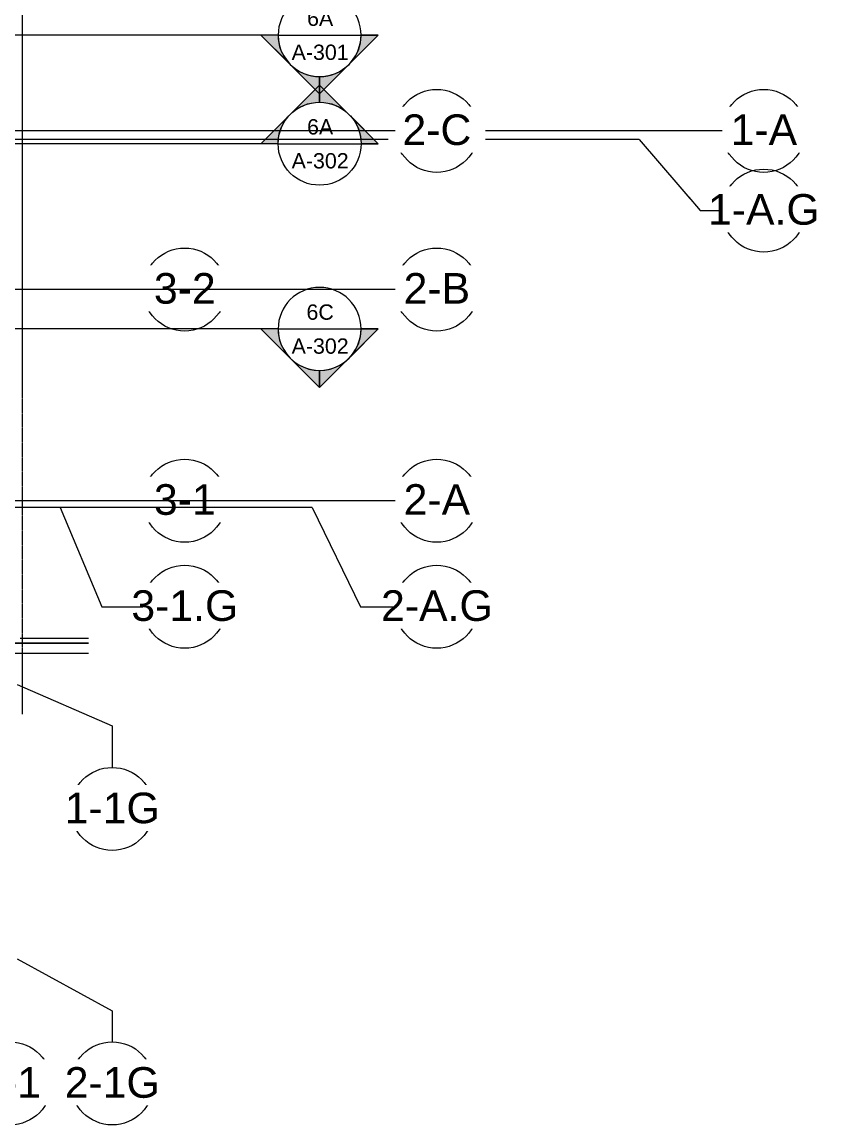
# Model space of a CAD drawing. Header units: inches. Extents: x 25369 to 33161, y -23509 to -20274.
# Drawn here: x 32216 to 33161, y -23509 to -22234 of the extents above; entities that cross this region are included whole.
import ezdxf

# ---------------------------------------------------------------- set-up
doc = ezdxf.new("R2010")
doc.units = ezdxf.units.IN
doc.header["$MEASUREMENT"] = 0
doc.linetypes.add('Grid Line 1_2_', pattern=[0.875, 0.5, -0.125, 0.125, -0.125])
doc.linetypes.add('Hidden', pattern=[0.28125, 0.1875, -0.09375])
for name, color, linetype, lineweight in [('A-PROP-SBCK', 71, 'Hidden', 70), ('C-TOPO', 7, 'Continuous', 13), ('Conc', 7, 'Continuous', 70), ('EOP-PR', 4, 'Continuous', 70), ('G-ANNO-SYMB', 111, 'Continuous', 9), ('S-GRID', 1, 'Continuous', 9), ('S-GRID-IDEN', 1, 'Continuous', 9)]:
    doc.layers.add(name, color=color, linetype=linetype, lineweight=lineweight)
doc.styles.add('Arial', font='arial.ttf', dxfattribs={"height": 35.407186})
doc.styles.add('Arial_1', font='arial.ttf', dxfattribs={"height": 17.703593})

# ---------------------------------------------------------------- blocks, each defined once
blk = doc.blocks.new('Section - Section Head - Filled-1526-Overall Floor Plan')
at = {"layer": 'G-ANNO-SYMB'}
h = blk.add_hatch(color=256, dxfattribs=at)
edge = h.paths.add_edge_path(flags=0)
edge.add_line((-0.4268, 0.1768), (-0.25, 0.3536))
edge.add_line((-0.25, 0.3536), (-0.25, 0.25))
edge.add_arc((-0.25, 0), 0.25, 90, 135)
h = blk.add_hatch(color=256, dxfattribs=at)
edge = h.paths.add_edge_path(flags=0)
edge.add_arc((-0.25, 0), 0.25, 45, 90)
edge.add_line((-0.25, 0.25), (-0.25, 0.3536))
edge.add_line((-0.25, 0.3536), (-0.0732, 0.1768))
h = blk.add_hatch(color=256, dxfattribs=at)
edge = h.paths.add_edge_path(flags=0)
edge.add_arc((-0.25, 0), 0.2503, 137.9216, 180)
edge.add_line((-0.5003, 0), (-0.6036, 0))
edge.add_line((-0.6036, 0), (-0.4358, 0.1678))
h = blk.add_hatch(color=256, dxfattribs=at)
edge = h.paths.add_edge_path(flags=0)
edge.add_line((-0.0642, 0.1678), (0.1036, 0))
edge.add_line((0.1036, 0), (0.0003, 0))
edge.add_arc((-0.25, 0), 0.2503, 0, 42.0784)
for p, q in [((-0.25, 0.3536), (-0.6036, 0)), ((-0.25, 0.3536), (-0.4268, 0.1768)), ((-0.25, 0.3536), (0.1036, 0)), ((-0.25, 0.25), (-0.25, 0.3536)), ((-0.0732, 0.1768), (-0.25, 0.3536)), ((-0.25, 0.3536), (-0.25, 0.25)), ((-0.4358, 0.1678), (-0.6036, 0)), ((0.1036, 0), (-0.0642, 0.1678)), ((-0.6036, 0), (-0.5003, 0)), ((0.0003, 0), (0.1036, 0)), ((-0.5, 0), (-0.6036, 0)), ((0, 0), (0.1036, 0))]:
    blk.add_line(p, q, dxfattribs=at)
for radius, start, end in [(0.25, 360, 180), (0.25, 90, 135), (0.25, 45, 90), (0.2503, 137.9216, 180), (0.2503, 0, 42.0784), (0.25, 180, 360)]:
    blk.add_arc((-0.25, 0), radius, start, end, dxfattribs=at)
blk = doc.blocks.new('Grid - Grid Head - Circle-14747-Overall Floor Plan')
at = {"layer": 'S-GRID-IDEN'}
blk.add_circle((0, 0), 0.25, dxfattribs=at)

msp = doc.modelspace()

# ---------------------------------------------------------------- linework, layer by layer
at = {"layer": 'A-PROP-SBCK', "color": 43, "lineweight": 9}
msp.add_line((32216.6, -20555), (32216.6, -23034), dxfattribs=at)
at = {"layer": 'C-TOPO', "color": 43, "lineweight": 9}
for p, q in [((32293.1, -22952.1), (29633, -22952.1)), ((32214, -22952.1), (32293.1, -22952.1))]:
    msp.add_line(p, q, dxfattribs=at)
at = {"layer": 'Conc', "color": 43, "lineweight": 9}
msp.add_line((32293.1, -22964.1), (32208, -22964.1), dxfattribs=at)
at = {"layer": 'EOP-PR', "color": 43, "lineweight": 9}
for p, q in [((32214, -22946.1), (32293.1, -22946.1)), ((32208, -22952.1), (32293.1, -22952.1))]:
    msp.add_line(p, q, dxfattribs=at)
at = {"layer": 'G-ANNO-SYMB'}
for p, q in [((32512.7, -22248.8), (27933, -22248.8)), ((32512.7, -22248.8), (32608.7, -22248.8)), ((32512.7, -22374.4), (27926.4, -22374.4)), ((32512.7, -22374.4), (32608.7, -22374.4)), ((32512.7, -22588.6), (27922.8, -22588.6)), ((32512.7, -22588.6), (32608.7, -22588.6))]:
    msp.add_line(p, q, dxfattribs=at)
at = {"layer": 'S-GRID', "linetype": 'Grid Line 1_2_'}
for p, q in [((32930.6, -22369.6), (28666.6, -22369.6)), ((32260.5, -22795.3), (27496.5, -22795.3))]:
    msp.add_line(p, q, dxfattribs=at)
at = {"layer": 'S-GRID'}
for p, q in [((32260.5, -22795.3), (32308.5, -22909.9)), ((32210.5, -22999.8), (32320.7, -23047.8)), ((32320.7, -23047.8), (32320.7, -23095.8)), ((32210.5, -23317.2), (32320.7, -23377.2)), ((32320.7, -23377.2), (32320.7, -23413.2))]:
    msp.add_line(p, q, dxfattribs=at)

# ---------------------------------------------------------------- block references
at = {"layer": 'G-ANNO-SYMB', "xscale": 191.9999999999999, "yscale": 191.9999999999999, "zscale": 191.9999999999999, "rotation": 180}
for p in [(32512.7, -22248.8), (32512.7, -22588.6)]:
    msp.add_blockref('Section - Section Head - Filled-1526-Overall Floor Plan', p, dxfattribs=at)
at = {"layer": 'G-ANNO-SYMB', "extrusion": (0, 0, -1), "xscale": 191.9999999999999, "yscale": 191.9999999999999, "zscale": 191.9999999999999}
msp.add_blockref('Section - Section Head - Filled-1526-Overall Floor Plan', (-32512.7, -22374.4), dxfattribs=at)
at = {"layer": 'S-GRID-IDEN', "xscale": 191.9999999999999, "yscale": 191.9999999999999, "zscale": 191.9999999999999}
for p, rotation in [((32696.2, -22359.6), 89.9999999999998), ((33074.6, -22359.6), 89.99999999999982), ((33074.6, -22451.8), 89.99999999999982), ((32404.5, -22543.1), 89.99999999999984), ((32696.2, -22543.1), 89.9999999999998), ((32404.5, -22787.3), 89.99999999999984), ((32696.2, -22787.3), 89.9999999999998), ((32404.5, -22909.9), 89.99999999999984), ((32696.2, -22909.9), 89.9999999999998)]:
    msp.add_blockref('Grid - Grid Head - Circle-14747-Overall Floor Plan', p, dxfattribs=dict(at, rotation=rotation))
for p in [(32320.7, -23143.8), (32202.5, -23461.2), (32320.7, -23461.2)]:
    msp.add_blockref('Grid - Grid Head - Circle-14747-Overall Floor Plan', p, dxfattribs=at)

# ---------------------------------------------------------------- texts
at = {"layer": 'G-ANNO-SYMB', "char_height": 17.7, "attachment_point": 2, "line_spacing_factor": 0.938532, "style": 'Arial_1'}
for s, insert, width in [('6A', (32561.3, -22220.5), 36.072), ('A-301', (32561.3, -22259.8), 78.624), ('6A', (32561.3, -22346), 36.072), ('A-302', (32561.3, -22385.3), 78.624), ('6C', (32561.3, -22560.3), 37.584), ('A-302', (32561.3, -22599.6), 78.624)]:
    msp.add_mtext(s, dxfattribs=dict(at, insert=insert, width=width))

# ---------------------------------------------------------------- next in the draw order: texts
at = {"layer": 'S-GRID-IDEN', "char_height": 35.41, "attachment_point": 2, "line_spacing_factor": 0.938532, "style": 'Arial', "bg_fill": 3, "box_fill_scale": 1.25, "bg_fill_color": 0, "bg_fill_transparency": 0}
for s, insert, width in [('1-A', (33074.8, -22340.5), 91.584), ('1-A.G', (33074.8, -22432.7), 153.792), ('3-2', (32404.7, -22524), 85.104), ('2-B', (32696.4, -22524), 91.584), ('3-1', (32404.7, -22768.2), 85.104), ('2-A', (32696.4, -22768.2), 91.584), ('3-1.G', (32404.7, -22890.9), 147.312), ('2-A.G', (32696.4, -22890.9), 153.792), ('1-1G', (32320.7, -23124.9), 130.896), ('2-1', (32202.5, -23442.4), 85.104)]:
    msp.add_mtext(s, dxfattribs=dict(at, insert=insert, width=width))

# ---------------------------------------------------------------- next in the draw order: linework, layer by layer
at = {"layer": 'S-GRID', "linetype": 'Grid Line 1_2_'}
for p, q in [((33026.6, -22359.6), (28666.6, -22359.6)), ((32356.5, -22543.1), (27400.5, -22543.1)), ((32648.2, -22543.1), (27719.3, -22543.1)), ((32356.5, -22787.3), (27400.5, -22787.3)), ((32648.2, -22787.3), (27719.3, -22787.3)), ((32552.2, -22795.3), (27844.6, -22795.3))]:
    msp.add_line(p, q, dxfattribs=at)
at = {"layer": 'S-GRID'}
for p, q in [((32930.6, -22369.6), (33001.1, -22451.8)), ((33001.1, -22451.8), (33026.6, -22451.8)), ((32552.2, -22795.3), (32607.9, -22909.9)), ((32308.5, -22909.9), (32356.5, -22909.9)), ((32607.9, -22909.9), (32648.2, -22909.9))]:
    msp.add_line(p, q, dxfattribs=at)

# ---------------------------------------------------------------- next in the draw order: texts
at = {"layer": 'S-GRID-IDEN', "insert": (32320.7, -23442.4), "char_height": 35.41, "width": 130.896, "attachment_point": 2, "line_spacing_factor": 0.938532, "style": 'Arial', "bg_fill": 3, "box_fill_scale": 1.25, "bg_fill_color": 0, "bg_fill_transparency": 0}
msp.add_mtext('2-1G', dxfattribs=at)

# ---------------------------------------------------------------- next in the draw order: texts
at = {"layer": 'S-GRID-IDEN', "insert": (32696.4, -22340.5), "char_height": 35.41, "width": 94.608, "attachment_point": 2, "line_spacing_factor": 0.938532, "style": 'Arial', "bg_fill": 3, "box_fill_scale": 1.25, "bg_fill_color": 0, "bg_fill_transparency": 0}
msp.add_mtext('2-C', dxfattribs=at)

# ---------------------------------------------------------------- next in the draw order: linework, layer by layer
at = {"layer": 'S-GRID', "linetype": 'Grid Line 1_2_'}
msp.add_line((32648.2, -22359.6), (28582.6, -22359.6), dxfattribs=at)

doc.saveas('drawing.dxf')
